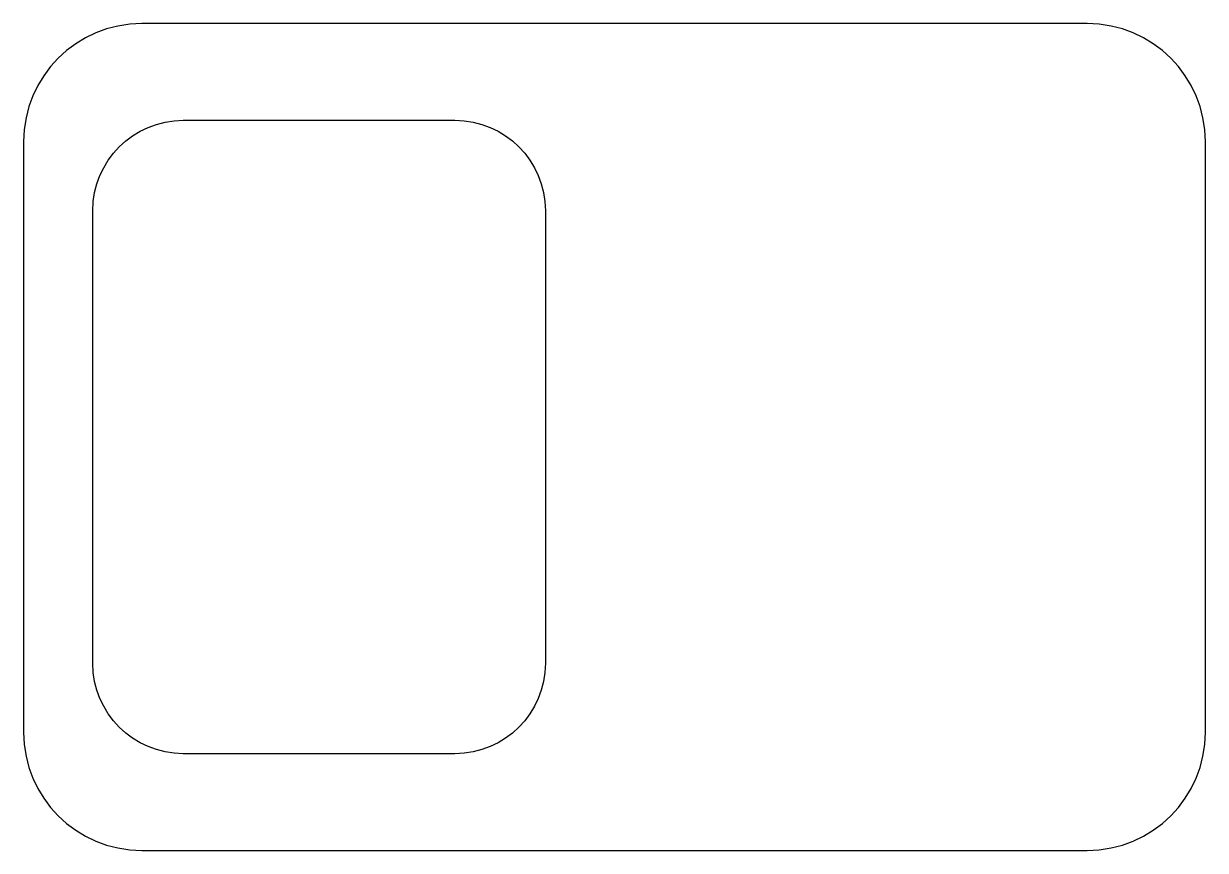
# Model space of a CAD drawing. Header units: centimetres. Extents: x -9.5 to 9.5, y -6.7 to 6.7.
import ezdxf

# ---------------------------------------------------------------- set-up
doc = ezdxf.new("R2010")
doc.units = ezdxf.units.CM
doc.header["$MEASUREMENT"] = 0
doc.layers.add('Camada 1', color=7, linetype='Continuous')

msp = doc.modelspace()

# ---------------------------------------------------------------- linework, layer by layer
at = {"layer": 'Camada 1'}
for points in [[(9.525, -4.7625), (9.525, -5.81459), (8.67212, -6.6675), (7.62, -6.6675), (7.62, -6.6675), (7.62, -6.6675), (-7.62, -6.6675), (-7.62, -6.6675), (-7.62, -6.6675), (-8.67212, -6.6675), (-9.525, -5.81459), (-9.525, -4.7625), (-9.525, -4.7625), (-9.525, -4.7625), (-9.525, 4.7625), (-9.525, 4.7625), (-9.525, 4.7625), (-9.525, 5.81462), (-8.67212, 6.6675), (-7.62, 6.6675), (-7.62, 6.6675), (-7.62, 6.6675), (7.62, 6.6675), (7.62, 6.6675), (7.62, 6.6675), (8.67212, 6.6675), (9.525, 5.81462), (9.525, 4.7625), (9.525, 4.7625), (9.525, 4.7625), (9.525, -4.7625), (9.525, -4.7625)], [(-1.11403, 3.64847), (-1.11403, 4.45447), (-1.76742, 5.10786), (-2.57339, 5.10786), (-2.57339, 5.10786), (-2.57339, 5.10786), (-6.95158, 5.10786), (-6.95158, 5.10786), (-6.95158, 5.10786), (-7.75758, 5.10786), (-8.41094, 4.45447), (-8.41094, 3.64847), (-8.41094, 3.64847), (-8.41094, 3.64847), (-8.41094, -3.64845), (-8.41094, -3.64845), (-8.41094, -3.64845), (-8.41094, -4.45445), (-7.75758, -5.10784), (-6.95158, -5.10784), (-6.95158, -5.10784), (-6.95158, -5.10784), (-2.57339, -5.10783), (-2.57339, -5.10783), (-2.57339, -5.10783), (-1.76742, -5.10783), (-1.11403, -4.45444), (-1.11403, -3.64844), (-1.11403, -3.64844), (-1.11403, -3.64844), (-1.11403, 3.64847), (-1.11403, 3.64847)]]:
    msp.add_open_spline(points, degree=3, knots=[0, 0, 0, 0, 0.11111111, 0.11111111, 0.11111111, 0.11111111, 0.22222222, 0.22222222, 0.22222222, 0.22222222, 0.33333333, 0.33333333, 0.33333333, 0.33333333, 0.44444444, 0.44444444, 0.44444444, 0.44444444, 0.55555556, 0.55555556, 0.55555556, 0.55555556, 0.66666667, 0.66666667, 0.66666667, 0.66666667, 0.77777778, 0.77777778, 0.77777778, 0.77777778, 1, 1, 1, 1], dxfattribs=at)

doc.saveas('drawing.dxf')
